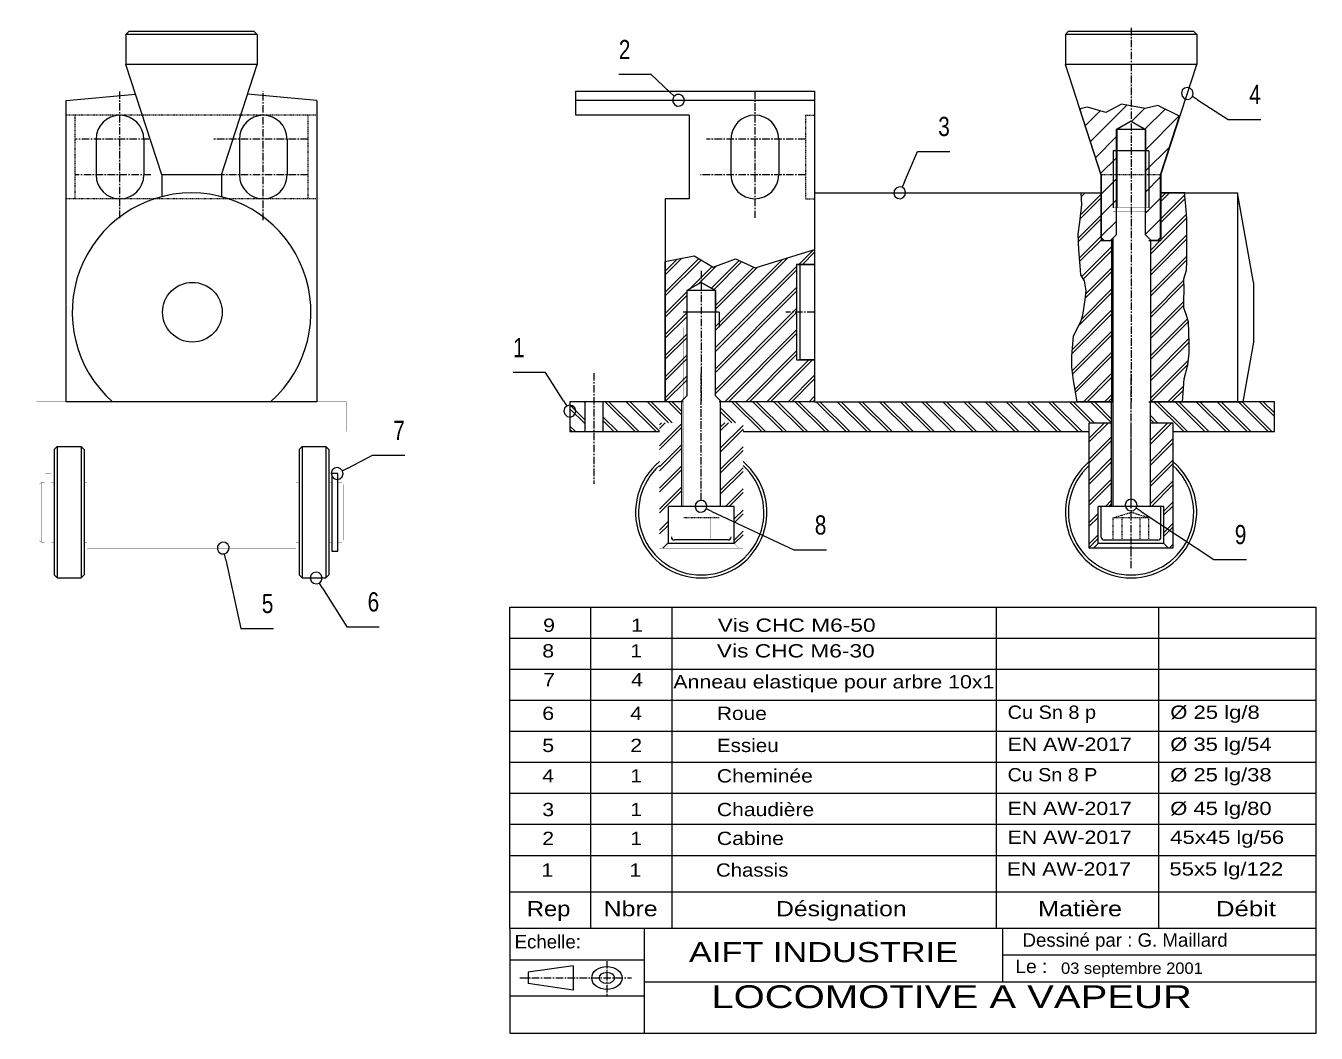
# Model space of a CAD drawing. Extents: x 93 to 309, y 153 to 322.
import ezdxf
from ezdxf.enums import TextEntityAlignment as Align

# ---------------------------------------------------------------- set-up
doc = ezdxf.new("R2010")
doc.units = 0
doc.linetypes.add('$AUXILIARY', pattern=[0.1, 0.05, -0.05])
doc.linetypes.add('CENTER', pattern=[2, 1.25, -0.25, 0.25, -0.25])
doc.layers.get('0').update_dxf_attribs({"linetype": 'CONTINUOUS'})

# ---------------------------------------------------------------- blocks, each defined once
blk = doc.blocks.new('*G4')
at = {"color": 7, "linetype": 'CONTINUOUS'}
for points in [[(138.984818, 251.743057, 0.107842), (138.484818, 251.243057, 0.107842)], [(138.484818, 251.243057, 0.107842), (138.484818, 230.243057, 0.107842)], [(138.984818, 251.743057, 0.107842), (142.984818, 251.743057, 0.107842)], [(138.984818, 251.743057, 0.107842), (138.984818, 229.743057, 0.107842)], [(143.484818, 251.243057, 0.107842), (142.984818, 251.743057, 0.107842)], [(142.984818, 251.743057, 0.107842), (142.984818, 229.743057, 0.107842)], [(143.484818, 251.243057, 0.107842), (143.484818, 230.243057, 0.107842)], [(138.484818, 230.243057, 0.107842), (138.984818, 229.743057, 0.107842)], [(138.984818, 229.743057, 0.107842), (142.984818, 229.743057, 0.107842)], [(143.484818, 230.243057, 0.107842), (142.984818, 229.743057, 0.107842)]]:
    blk.add_polyline3d(points, dxfattribs=at)
blk = doc.blocks.new('*G5')
at = {"color": 7, "linetype": 'CONTINUOUS'}
for points in [[(97.965126, 251.743073, 0.361937), (97.465126, 251.243073, 0.361937)], [(97.465126, 251.243073, 0.361937), (97.465126, 230.243073, 0.361937)], [(97.965126, 251.743073, 0.361937), (101.965126, 251.743073, 0.361937)], [(97.965126, 251.743073, 0.361937), (97.965126, 229.743073, 0.361937)], [(102.465126, 251.243073, 0.361937), (101.965126, 251.743073, 0.361937)], [(101.965126, 251.743073, 0.361937), (101.965126, 229.743073, 0.361937)], [(102.465126, 251.243073, 0.361937), (102.465126, 230.243073, 0.361937)], [(97.465126, 230.243073, 0.361937), (97.965126, 229.743073, 0.361937)], [(97.965126, 229.743073, 0.361937), (101.965126, 229.743073, 0.361937)], [(102.465126, 230.243073, 0.361937), (101.965126, 229.743073, 0.361937)]]:
    blk.add_polyline3d(points, dxfattribs=at)
blk = doc.blocks.new('*H6')
at = {"color": 7, "linetype": 'CONTINUOUS'}
for p, q in [((282.834167, 292.815782, 0.308775), (284.281142, 294.262756, 0.308775)), ((282.834167, 293.440782, 0.308775), (283.656142, 294.262756, 0.308775)), ((282.834167, 289.905248, 0.308775), (286.851003, 293.922084, 0.308775)), ((282.834167, 289.280248, 0.308775), (286.886815, 293.332896, 0.308775)), ((281.084167, 283.994714, 0.308775), (287.18498, 290.095527, 0.308775)), ((282.834167, 286.369714, 0.308775), (287.136906, 290.672452, 0.308775)), ((281.084167, 281.08418, 0.308775), (287.200806, 287.200818, 0.308775)), ((281.084167, 280.45918, 0.308775), (287.200806, 286.575818, 0.308775)), ((281.084167, 284.619714, 0.308775), (282.72721, 286.262756, 0.308775)), ((281.084167, 277.548646, 0.308775), (287.200806, 283.665284, 0.308775)), ((281.084167, 276.923646, 0.308775), (287.200806, 283.040284, 0.308775)), ((281.084167, 274.013112, 0.308775), (286.680606, 279.60955, 0.308775)), ((281.084167, 273.388112, 0.308775), (286.710376, 279.01432, 0.308775)), ((281.084167, 270.477578, 0.308775), (286.667755, 276.061166, 0.308775)), ((281.084167, 269.852578, 0.308775), (286.667755, 275.436166, 0.308775)), ((281.084167, 266.942044, 0.308775), (287.303609, 273.161486, 0.308775)), ((281.084167, 266.317044, 0.308775), (287.459862, 272.692739, 0.308775)), ((281.084167, 263.40651, 0.308775), (287.537601, 269.859944, 0.308775)), ((281.084167, 262.78151, 0.308775), (287.552844, 269.250187, 0.308775)), ((281.084167, 259.870976, 0.308775), (287.447624, 266.234433, 0.308775)), ((281.100948, 259.262756, 0.308775), (287.385129, 265.546937, 0.308775)), ((284.011482, 259.262756, 0.308775), (286.657143, 261.908418, 0.308775)), ((284.636482, 259.262756, 0.308775), (286.598899, 261.225174, 0.308775))]:
    blk.add_line(p, q, dxfattribs=at)
blk = doc.blocks.new('*H7')
at = {"color": 7, "linetype": 'CONTINUOUS'}
for p, q in [((269.405879, 290.619094, 0.308775), (272.834167, 294.047383, 0.308775)), ((269.486587, 294.235337, 0.308775), (269.514007, 294.262756, 0.308775)), ((269.524171, 293.647921, 0.308775), (270.139007, 294.262756, 0.308775)), ((269.319677, 289.907892, 0.308775), (272.834167, 293.422383, 0.308775)), ((269.009819, 286.687501, 0.308775), (272.834167, 290.511849, 0.308775)), ((269.030143, 286.082825, 0.308775), (272.834167, 289.886849, 0.308775)), ((269.214618, 283.356766, 0.308775), (272.834167, 286.976315, 0.308775)), ((269.273215, 282.790363, 0.308775), (272.834167, 286.351315, 0.308775)), ((269.615829, 280.222442, 0.308775), (274.584167, 285.190781, 0.308775)), ((269.858882, 279.840496, 0.308775), (274.584167, 284.565781, 0.308775)), ((270.177092, 276.623172, 0.308775), (274.584167, 281.030247, 0.308775)), ((270.260436, 277.331516, 0.308775), (274.584167, 281.655247, 0.308775)), ((269.056087, 271.966633, 0.308775), (274.584167, 277.494713, 0.308775)), ((269.570223, 273.105769, 0.308775), (274.584167, 278.119713, 0.308775)), ((268.008244, 268.008256, 0.308775), (274.584167, 274.584179, 0.308775)), ((267.954669, 267.329681, 0.308775), (274.584167, 273.959179, 0.308775)), ((267.993457, 264.457934, 0.308775), (274.584167, 271.048645, 0.308775)), ((268.060425, 263.899902, 0.308775), (274.584167, 270.423645, 0.308775)), ((268.453604, 261.382547, 0.308775), (274.584167, 267.513112, 0.308775)), ((268.550234, 260.854177, 0.308775), (274.584167, 266.888111, 0.308775)), ((269.869347, 259.262756, 0.308775), (274.584167, 263.977578, 0.308775)), ((270.494347, 259.262756, 0.308775), (274.584167, 263.352578, 0.308775)), ((273.40488, 259.262756, 0.308775), (274.584167, 260.442044, 0.308775)), ((274.02988, 259.262756, 0.308775), (274.584167, 259.817044, 0.308775))]:
    blk.add_line(p, q, dxfattribs=at)
blk = doc.blocks.new('*H8')
at = {"color": 7, "linetype": 'CONTINUOUS'}
for p, q in [((199.82431, 280.516601, 0.319856), (202.605071, 283.297362, 0.319856)), ((199.82431, 277.606067, 0.319856), (205.457302, 283.239058, 0.319856)), ((208.224304, 271.238925, 0.319856), (220.375526, 283.390147, 0.319856)), ((222.168496, 282.272583, 0.319856), (224.571397, 284.675484, 0.319856)), ((222.793496, 282.272583, 0.319856), (224.82431, 284.303398, 0.319856)), ((199.82431, 281.141601, 0.319856), (201.830621, 283.147911, 0.319856)), ((199.82431, 276.981067, 0.319856), (205.849743, 283.006499, 0.319856)), ((203.913065, 278.159288, 0.319856), (207.677283, 281.923505, 0.319856)), ((205.391851, 279.013073, 0.319856), (208.415269, 282.036492, 0.319856)), ((207.553633, 278.264322, 0.319856), (212.226387, 282.937076, 0.319856)), ((207.949866, 278.035554, 0.319856), (212.653214, 282.738903, 0.319856)), ((208.224304, 271.863925, 0.319856), (219.474516, 283.114137, 0.319856)), ((208.224304, 268.328391, 0.319856), (221.82431, 281.928398, 0.319856)), ((208.224304, 274.774459, 0.319856), (215.278645, 281.8288, 0.319856)), ((208.224304, 275.399459, 0.319856), (214.640889, 281.816044, 0.319856)), ((208.224304, 267.703391, 0.319856), (221.82431, 281.303398, 0.319856)), ((199.82431, 274.070533, 0.319856), (203.424316, 277.670539, 0.319856)), ((199.82431, 273.445533, 0.319856), (203.424316, 277.045539, 0.319856)), ((208.224304, 264.792857, 0.319856), (221.82431, 278.392864, 0.319856)), ((208.224304, 264.167857, 0.319856), (221.82431, 277.767864, 0.319856)), ((208.224304, 261.257323, 0.319856), (221.82431, 274.85733, 0.319856)), ((199.82431, 270.534999, 0.319856), (203.424316, 274.135005, 0.319856)), ((199.82431, 269.909999, 0.319856), (203.424316, 273.510005, 0.319856)), ((208.224304, 260.632323, 0.319856), (221.82431, 274.23233, 0.319856)), ((199.82431, 266.999465, 0.319856), (203.424316, 270.599471, 0.319856)), ((209.775098, 259.272583, 0.319856), (221.82431, 271.321796, 0.319856)), ((210.400098, 259.272583, 0.319856), (221.82431, 270.696796, 0.319856)), ((199.82431, 266.374465, 0.319856), (203.424316, 269.974471, 0.319856)), ((199.82431, 263.463931, 0.319856), (203.424316, 267.063937, 0.319856)), ((199.82431, 262.838931, 0.319856), (203.424316, 266.438937, 0.319856)), ((213.310632, 259.272583, 0.319856), (221.82431, 267.786262, 0.319856)), ((213.935632, 259.272583, 0.319856), (221.82431, 267.161262, 0.319856)), ((216.846166, 259.272583, 0.319856), (223.846165, 266.272583, 0.319856)), ((217.471166, 259.272583, 0.319856), (224.471165, 266.272583, 0.319856)), ((220.3817, 259.272583, 0.319856), (224.82431, 263.715194, 0.319856)), ((199.82431, 259.928397, 0.319856), (203.424316, 263.528403, 0.319856)), ((199.82431, 259.303397, 0.319856), (203.424316, 262.903403, 0.319856)), ((221.0067, 259.272583, 0.319856), (224.82431, 263.090194, 0.319856)), ((223.917233, 259.272583, 0.319856), (224.82431, 260.17966, 0.319856)), ((224.542233, 259.272583, 0.319856), (224.82431, 259.55466, 0.319856))]:
    blk.add_line(p, q, dxfattribs=at)
blk = doc.blocks.new('*G9')
at = {"color": 7, "linetype": 'CONTINUOUS'}
for points in [[(272.843994, 236.598587, 0.025368), (272.843994, 241.729279, 0.025368)], [(282.843994, 236.598587, 0.025368), (282.843994, 241.729279, 0.025368)], [(282.343994, 236.098587, 0.084081), (273.343994, 236.098587, 0.084081)]]:
    blk.add_polyline3d(points, dxfattribs=at)
at = {"color": 7, "linetype": '$AUXILIARY'}
for points in [[(274.843994, 239.810425, 0.025368), (277.843994, 240.733215, 0.025368)], [(280.843994, 239.810425, 0.025368), (277.843994, 240.733215, 0.025368)], [(280.843994, 239.810425, 0.084081), (274.843994, 239.810425, 0.084081)], [(274.843994, 236.098587, 0.025368), (274.843994, 239.810425, 0.025368)], [(276.343994, 236.098587, 0.025368), (276.343994, 239.810425, 0.025368)], [(279.343994, 236.098587, 0.025368), (279.343994, 239.810425, 0.025368)], [(280.843994, 236.098587, 0.025368), (280.843994, 239.810425, 0.025368)]]:
    blk.add_polyline3d(points, dxfattribs=at)
at = {"color": 7, "linetype": 'CONTINUOUS'}
for centre, start, end in [((273.343994, 236.598587, 0.025368), 180, 270), ((282.343994, 236.598587, 0.025368), -90, 0)]:
    blk.add_arc(centre, 0.5, start, end, dxfattribs=at)
blk = doc.blocks.new('*H10')
at = {"color": 7, "linetype": 'CONTINUOUS'}
for p, q in [((269.260762, 308.151648, 0.489206), (269.49811, 308.388996, 0.489206)), ((270.12781, 305.483162, 0.489206), (272.661204, 308.016556, 0.489206)), ((270.994857, 302.814675, 0.489206), (277.139584, 308.959402, 0.489206)), ((277.927924, 306.212208, 0.489206), (280.134396, 308.41868, 0.489206)), ((280.169355, 304.918105, 0.489206), (283.550069, 308.298819, 0.489206)), ((280.189154, 301.40237, 0.489206), (285.92467, 307.137886, 0.489206)), ((271.861905, 300.146189, 0.489206), (275.389191, 303.673475, 0.489206)), ((280.18916, 297.866842, 0.489206), (284.317107, 301.994789, 0.489206)), ((272.728953, 297.477702, 0.489206), (275.389191, 300.137941, 0.489206)), ((272.789185, 294.0024, 0.489206), (275.389191, 296.602407, 0.489206)), ((280.189166, 294.331314, 0.489206), (282.789185, 296.931333, 0.489206)), ((272.789185, 290.466866, 0.489206), (275.389191, 293.066873, 0.489206)), ((280.189172, 290.795787, 0.489206), (282.789185, 293.395799, 0.489206)), ((280.205213, 287.276293, 0.489206), (282.789185, 289.860265, 0.489206)), ((272.789185, 286.931332, 0.489206), (275.389191, 289.531339, 0.489206))]:
    blk.add_line(p, q, dxfattribs=at)
blk = doc.blocks.new('*H11')
at = {"color": 7, "linetype": 'CONTINUOUS'}
for p, q in [((198.844009, 254.787562), (199.802019, 255.745572)), ((198.844009, 255.412562), (199.175374, 255.743927)), ((198.844009, 251.877028), (202.594009, 255.627028)), ((198.844009, 251.252028), (202.594009, 255.002028)), ((198.844009, 248.341494), (202.594009, 252.091494)), ((198.844009, 247.716494), (202.594009, 251.466494)), ((198.844009, 244.80596), (202.594009, 248.55596)), ((198.844009, 244.18096), (202.594009, 247.93096)), ((198.844009, 241.270426), (202.594009, 245.020426)), ((198.844009, 240.645426), (202.594009, 244.395426)), ((198.844009, 237.734892), (200.344009, 239.234892)), ((198.844009, 237.109892), (200.344009, 238.609892)), ((199.387709, 234.743057), (200.344009, 235.699358))]:
    blk.add_line(p, q, dxfattribs=at)
blk = doc.blocks.new('*H12')
at = {"color": 7, "linetype": 'CONTINUOUS'}
for p, q in [((209.094009, 254.43096), (210.406106, 255.743057)), ((209.094009, 255.05596), (209.781106, 255.743057)), ((209.094009, 251.520426), (212.844009, 255.270427)), ((209.094009, 250.895426), (212.844009, 254.645426)), ((209.094009, 247.984892), (212.844009, 251.734893)), ((209.094009, 247.359892), (212.844009, 251.109892)), ((209.094009, 244.449358), (212.844009, 248.199359)), ((209.094009, 243.824358), (212.844009, 247.574359)), ((209.919305, 241.73912), (212.844009, 244.663825)), ((210.544305, 241.73912), (212.844009, 244.038825)), ((211.344009, 239.628291), (212.844009, 241.128291)), ((211.344009, 239.00329), (212.844009, 240.503291)), ((211.344009, 236.092757), (212.844009, 237.592757)), ((211.379693, 235.50344), (212.844009, 236.967757))]:
    blk.add_line(p, q, dxfattribs=at)
blk = doc.blocks.new('*H13')
at = {"color": 7, "linetype": 'CONTINUOUS'}
for p, q in [((270.843994, 252.541336), (274.045715, 255.743057)), ((270.843994, 253.166336), (273.420715, 255.743057)), ((270.843994, 249.630802), (274.593994, 253.380802)), ((270.843994, 249.005802), (274.593994, 252.755802)), ((270.843994, 246.095268), (274.593994, 249.845268)), ((270.843994, 245.470268), (274.593994, 249.220268)), ((270.843994, 242.559734), (274.593994, 246.309734)), ((270.843994, 241.934734), (274.593994, 245.684734)), ((273.558914, 241.73912), (274.593994, 242.7742)), ((274.183914, 241.73912), (274.593994, 242.1492)), ((270.843994, 239.0242), (272.343994, 240.5242)), ((270.843994, 238.3992), (272.343994, 239.8992)), ((270.843994, 235.488666), (272.343994, 236.988666)), ((270.843994, 234.863666), (272.343994, 236.363666))]:
    blk.add_line(p, q, dxfattribs=at)
blk = doc.blocks.new('*H14')
at = {"color": 7, "linetype": 'CONTINUOUS'}
for p, q in [((281.093994, 252.184735), (284.652317, 255.743057)), ((281.093994, 255.720269), (281.116783, 255.743057)), ((281.093994, 252.809735), (284.027317, 255.743057)), ((281.093994, 249.274201), (284.843994, 253.024201)), ((281.093994, 248.649201), (284.843994, 252.399201)), ((281.093994, 245.738667), (284.843994, 249.488667)), ((281.093994, 245.113667), (284.843994, 248.863667)), ((281.093994, 242.203133), (284.843994, 245.953133)), ((281.254982, 241.73912), (284.843994, 245.328133)), ((283.343994, 240.917599), (284.843994, 242.417599)), ((283.343994, 240.292599), (284.843994, 241.792599)), ((283.343994, 237.382065), (284.843994, 238.882065)), ((283.343994, 236.757065), (284.843994, 238.257065)), ((284.240521, 234.743057), (284.843994, 235.346531))]:
    blk.add_line(p, q, dxfattribs=at)
blk = doc.blocks.new('*H15')
at = {"color": 7, "linetype": 'CONTINUOUS'}
for p, q in [((186.344009, 256.222724), (183.844009, 258.722724)), ((186.344009, 255.597724), (183.844009, 258.097724)), ((186.344009, 259.133258), (186.224368, 259.252899)), ((184.778301, 254.252899), (183.844009, 255.18719)), ((184.153301, 254.252899), (183.844009, 254.56219))]:
    blk.add_line(p, q, dxfattribs=at)
blk = doc.blocks.new('*H16')
at = {"color": 7, "linetype": 'CONTINUOUS'}
for p, q in [((194.759903, 254.252899), (189.759278, 259.253524)), ((195.384903, 254.252899), (190.38334, 259.254462)), ((198.295437, 254.252899), (193.289504, 259.258832)), ((198.844009, 254.329327), (193.913565, 259.25977)), ((200.336895, 255.746975), (196.819729, 259.264141)), ((200.960259, 255.748611), (197.443791, 259.265079)), ((202.533468, 257.085936), (200.349955, 259.269449)), ((202.503732, 257.740672), (200.974017, 259.270387)), ((191.849369, 254.252899), (189.344009, 256.758258)), ((191.224369, 254.252899), (189.344009, 256.133258))]:
    blk.add_line(p, q, dxfattribs=at)
blk = doc.blocks.new('*H17')
at = {"color": 7, "linetype": 'CONTINUOUS'}
for p, q in [((210.947415, 255.743057), (209.155181, 257.535291)), ((211.572415, 255.743057), (209.175809, 258.139663)), ((215.973108, 254.252899), (210.953685, 259.272322)), ((216.598108, 254.252899), (211.578779, 259.272228)), ((219.508642, 254.252899), (214.48975, 259.27179)), ((220.133642, 254.252899), (215.114844, 259.271696)), ((223.044176, 254.252899), (218.025816, 259.271258)), ((223.669176, 254.252899), (218.65091, 259.271164)), ((226.57971, 254.252899), (221.561882, 259.270727)), ((227.20471, 254.252899), (222.186976, 259.270633)), ((230.115244, 254.252899), (225.097948, 259.270195)), ((230.740244, 254.252899), (225.723042, 259.270101)), ((233.650778, 254.252899), (228.634013, 259.269664)), ((234.275779, 254.252899), (229.259107, 259.26957)), ((237.186313, 254.252899), (232.170079, 259.269132)), ((237.811313, 254.252899), (232.795173, 259.269038)), ((240.721847, 254.252899), (235.706145, 259.268601)), ((241.346847, 254.252899), (236.331239, 259.268507)), ((244.257381, 254.252899), (239.24221, 259.268069)), ((244.882381, 254.252899), (239.867304, 259.267975)), ((247.792915, 254.252899), (242.778276, 259.267538)), ((248.417915, 254.252899), (243.40337, 259.267444)), ((251.328449, 254.252899), (246.314342, 259.267006)), ((251.953449, 254.252899), (246.939436, 259.266912)), ((254.863983, 254.252899), (249.850407, 259.266474)), ((255.488983, 254.252899), (250.475501, 259.26638)), ((258.399517, 254.252899), (253.386473, 259.265943)), ((259.024518, 254.252899), (254.011567, 259.265849)), ((261.935052, 254.252899), (256.922539, 259.265411)), ((262.560052, 254.252899), (257.547633, 259.265317)), ((265.470586, 254.252899), (260.458604, 259.26488)), ((266.095586, 254.252899), (261.083699, 259.264786)), ((269.00612, 254.252899), (263.99467, 259.264348)), ((269.63112, 254.252899), (264.619764, 259.264254)), ((271.051496, 255.743057), (267.530736, 259.263817)), ((271.676496, 255.743057), (268.15583, 259.263723)), ((274.58703, 255.743057), (271.066802, 259.263285)), ((274.592264, 256.362823), (271.691896, 259.263191)), ((213.062574, 254.252899), (212.844009, 254.471463))]:
    blk.add_line(p, q, dxfattribs=at)
blk = doc.blocks.new('*H18')
at = {"color": 7, "linetype": 'CONTINUOUS'}
for p, q in [((286.683791, 254.252899), (281.674213, 259.262476)), ((287.308791, 254.252899), (282.29951, 259.262179)), ((290.219325, 254.252899), (285.211427, 259.260797)), ((290.844325, 254.252899), (285.836724, 259.2605)), ((293.754859, 254.252899), (288.74864, 259.259117)), ((294.379859, 254.252899), (289.373937, 259.25882)), ((297.290393, 254.252899), (292.285854, 259.257438)), ((297.915393, 254.252899), (292.911151, 259.257141)), ((300.825927, 254.252899), (295.823068, 259.255758)), ((301.450927, 254.252899), (296.448365, 259.255461)), ((301.843994, 256.770366), (299.360281, 259.254078)), ((301.843994, 257.395366), (299.985578, 259.253782)), ((282.276359, 255.749796), (281.090683, 256.935472)), ((281.649715, 255.751441), (281.092438, 256.308717))]:
    blk.add_line(p, q, dxfattribs=at)
blk = doc.blocks.new('*A19')
at = {"color": 1, "linetype": 'CONTINUOUS'}
for points in [[(239.876343, 296.102997), (242.046555, 301.201813), (244.046555, 301.201813), (247.482468, 301.201813)], [(239.876343, 296.102997), (239.484711, 295.182892), (238.972183, 295.255432), (238.49205, 295.061981), (238.172958, 294.654388), (238.100418, 294.141876), (238.293854, 293.661713), (238.701447, 293.342651), (239.213974, 293.270081), (239.694107, 293.463531), (240.013199, 293.871124), (240.085739, 294.383667), (239.892303, 294.8638), (239.484711, 295.182892), (239.484711, 295.182892)]]:
    blk.add_lwpolyline(points, dxfattribs=at)
at = {"color": 7}
blk.add_text('3', height=3.212265, dxfattribs=at).set_placement((245.546555, 303.772568), (247.482468, 303.772568), align=Align.FIT)
blk = doc.blocks.new('*A20')
at = {"color": 1, "linetype": 'CONTINUOUS'}
for points in [[(288.957794, 309.84845), (288.112793, 310.38324), (288.266998, 310.87738), (288.153442, 311.382416), (287.802612, 311.763), (287.308472, 311.917206), (286.803436, 311.80365), (286.422852, 311.45282), (286.268646, 310.958679), (286.382202, 310.453644), (286.733032, 310.073029), (287.227173, 309.918854), (287.732208, 310.032379), (288.112793, 310.38324), (288.112793, 310.38324)], [(288.957794, 309.84845), (294.13504, 306.571777), (296.13504, 306.571777), (299.570953, 306.571777)]]:
    blk.add_lwpolyline(points, dxfattribs=at)
at = {"color": 7}
blk.add_text('4', height=3.212242, dxfattribs=at).set_placement((297.63504, 309.142525), (299.570953, 309.142525), align=Align.FIT)
blk = doc.blocks.new('*A21')
at = {"color": 1, "linetype": 'CONTINUOUS'}
for points in [[(200.587418, 311.146881), (197.475998, 314.089691), (195.475998, 314.089691), (192.04007, 314.089691)], [(200.587418, 311.146881), (201.313934, 310.459747), (201.067688, 310.004425), (201.082108, 309.486969), (201.353302, 309.046082), (201.808624, 308.799835), (202.32605, 308.81424), (202.766968, 309.085449), (203.013199, 309.540771), (202.998795, 310.058197), (202.7276, 310.499115), (202.272278, 310.745361), (201.754837, 310.730927), (201.313934, 310.459747), (201.313934, 310.459747)]]:
    blk.add_lwpolyline(points, dxfattribs=at)
at = {"color": 7}
blk.add_text('2', height=3.212242, dxfattribs=at).set_placement((192.04007, 316.660439), (193.975998, 316.660439), align=Align.FIT)
blk = doc.blocks.new('*A22')
at = {"color": 1, "linetype": 'CONTINUOUS'}
for points in [[(182.772476, 259.393982), (179.755173, 264.1492), (177.755173, 264.1492), (174.319244, 264.1492)], [(182.772476, 259.393982), (183.308243, 258.549622), (182.95784, 258.16861), (182.844879, 257.663452), (182.999649, 257.169495), (183.380661, 256.819092), (183.885818, 256.706116), (184.379776, 256.860901), (184.730179, 257.241913), (184.84314, 257.74707), (184.68837, 258.241028), (184.307373, 258.591431), (183.8022, 258.704376), (183.308243, 258.549622), (183.308243, 258.549622)]]:
    blk.add_lwpolyline(points, dxfattribs=at)
at = {"color": 7}
blk.add_text('1', height=3.212242, dxfattribs=at).set_placement((174.319244, 266.719948), (176.255173, 266.719948), align=Align.FIT)
blk = doc.blocks.new('*A23')
at = {"color": 1, "linetype": 'CONTINUOUS'}
for points in [[(126.216087, 232.789581), (126.001656, 233.766327), (126.461296, 234.004395), (126.740311, 234.440399), (126.763954, 234.957504), (126.525879, 235.41713), (126.089874, 235.696152), (125.572777, 235.719803), (125.113136, 235.48172), (124.834114, 235.045715), (124.810478, 234.528625), (125.048553, 234.068985), (125.484558, 233.789963), (126.001656, 233.766327), (126.001656, 233.766327)], [(126.216087, 232.789581), (128.740692, 221.290298), (130.740692, 221.290298), (134.176605, 221.290298)]]:
    blk.add_lwpolyline(points, dxfattribs=at)
at = {"color": 7}
blk.add_text('5', height=3.212254, dxfattribs=at).set_placement((132.240692, 223.86105), (134.176605, 223.86105), align=Align.FIT)
blk = doc.blocks.new('*A24')
at = {"color": 1, "linetype": 'CONTINUOUS'}
for points in [[(142.418015, 228.045792), (141.889038, 228.894424), (142.242493, 229.272614), (142.359497, 229.776855), (142.208694, 230.272034), (141.830521, 230.625488), (141.326279, 230.742493), (140.831085, 230.59169), (140.477631, 230.213516), (140.360626, 229.709274), (140.511429, 229.214081), (140.889603, 228.860641), (141.393845, 228.743637), (141.889038, 228.894424), (141.889038, 228.894424)], [(142.418015, 228.045792), (146.461517, 221.558807), (148.461517, 221.558807), (151.89743, 221.558807)]]:
    blk.add_lwpolyline(points, dxfattribs=at)
at = {"color": 7}
blk.add_text('6', height=3.212242, dxfattribs=at).set_placement((149.961517, 224.129555), (151.89743, 224.129555), align=Align.FIT)
blk = doc.blocks.new('*A25')
at = {"color": 1, "linetype": 'CONTINUOUS'}
for points in [[(146.628235, 248.159439), (150.757462, 250.28801), (152.757462, 250.28801), (156.19339, 250.28801)], [(146.628235, 248.159439), (145.73938, 247.701248), (145.391205, 248.08429), (144.898148, 248.241928), (144.392334, 248.131912), (144.009293, 247.783737), (143.851654, 247.29068), (143.96167, 246.784866), (144.30986, 246.401825), (144.802902, 246.244202), (145.308716, 246.354202), (145.691757, 246.702393), (145.849396, 247.195435), (145.73938, 247.701248), (145.73938, 247.701248)]]:
    blk.add_lwpolyline(points, dxfattribs=at)
at = {"color": 7}
blk.add_text('7', height=3.212254, dxfattribs=at).set_placement((154.257462, 252.858761), (156.19339, 252.858761), align=Align.FIT)
blk = doc.blocks.new('*A26')
at = {"color": 1, "linetype": 'CONTINUOUS'}
for points in [[(207.610672, 240.890945), (206.705048, 241.315033), (206.795761, 241.824661), (206.619507, 242.311371), (206.223511, 242.644745), (205.713882, 242.735458), (205.227173, 242.559189), (204.893799, 242.163208), (204.803085, 241.65358), (204.97934, 241.16687), (205.375336, 240.833496), (205.884964, 240.742783), (206.371674, 240.919037), (206.705048, 241.315033), (206.705048, 241.315033)], [(207.610672, 240.890945), (221.372269, 234.446671), (223.372269, 234.446671), (226.808182, 234.446671)]]:
    blk.add_lwpolyline(points, dxfattribs=at)
at = {"color": 7}
blk.add_text('8', height=3.212254, dxfattribs=at).set_placement((224.872269, 237.017422), (226.808182, 237.017422), align=Align.FIT)
blk = doc.blocks.new('*A27')
at = {"color": 1, "linetype": 'CONTINUOUS'}
for points in [[(279.514801, 240.865295), (278.679382, 241.414948), (278.842316, 241.906281), (278.737701, 242.413239), (278.393646, 242.799988), (277.902313, 242.962891), (277.395355, 242.858307), (277.008606, 242.514252), (276.845703, 242.022919), (276.950287, 241.515961), (277.294342, 241.129211), (277.785675, 240.966293), (278.292664, 241.070892), (278.679382, 241.414948), (278.679382, 241.414948)], [(279.514801, 240.865295), (291.718597, 232.835693), (293.718597, 232.835693), (297.15451, 232.835693)]]:
    blk.add_lwpolyline(points, dxfattribs=at)
at = {"color": 7}
blk.add_text('9', height=3.212242, dxfattribs=at).set_placement((295.218597, 235.406441), (297.15451, 235.406441), align=Align.FIT)

msp = doc.modelspace()

# ---------------------------------------------------------------- linework, layer by layer
at = {"color": 7, "linetype": 'CENTER', "const_width": 0.007874}
for points in [[(120.474976, 231.652618), (120.474976, 322.237885)], [(95.808151, 274.262756), (144.120331, 274.262756)], [(216.310944, 274.262756), (300.903534, 274.262756)], [(205.844009, 231.363129), (205.844009, 255.743057)], [(147.874069, 240.743057), (92.711182, 240.743057)], [(212.844009, 240.743057), (198.844009, 240.743057)], [(284.843994, 240.743057), (270.843994, 240.743057)]]:
    msp.add_lwpolyline(points, dxfattribs=at)
at = {"color": 7, "linetype": 'CONTINUOUS'}
for points, const_width in [([(224.834167, 294.262756), (224.834167, 294.262756)], 0.007874), ([(274.834167, 291.739136), (274.834167, 287.272614)], 0.019685), ([(280.834167, 291.739136), (274.834167, 291.739136)], 0.019685), ([(280.834167, 291.188934), (274.834167, 291.188934)], 0.019685), ([(275.434174, 291.739136), (275.434174, 276.739136)], 0.007874), ([(280.234161, 291.739136), (280.234161, 276.739136)], 0.007874), ([(280.834167, 291.739136), (280.834167, 241.73912)], 0.019685), ([(277.727753, 286.262756), (277.834167, 286.262756)], 0.019685), ([(280.834167, 276.739136), (274.834167, 276.739136)], 0.019685), ([(202.82431, 274.262756), (202.82431, 271.739105)], 0.007874), ([(208.224304, 274.262756), (208.224304, 271.739105)], 0.019685), ([(202.82431, 271.739105), (202.82431, 241.73912)], 0.019685), ([(208.82431, 271.739105), (202.82431, 271.739105)], 0.019685), ([(208.82431, 271.322998), (202.82431, 271.322998)], 0.019685), ([(203.424316, 271.739105), (203.424316, 251.73912)], 0.007874), ([(208.224304, 271.739105), (208.224304, 251.73912)], 0.007874), ([(208.82431, 271.739105), (208.82431, 241.73912)], 0.019685), ([(94.474976, 259.243073), (146.474976, 259.243073)], 0.019685), ([(94.474976, 254.243057), (94.474976, 259.243073)], 0.019685), ([(146.474976, 254.243057), (146.474976, 259.243073)], 0.019685), ([(274.593994, 259.252899), (209.094009, 259.252899)], 0.019685), ([(198.844009, 234.743057), (198.844009, 255.743057)], 0.019685), ([(198.844009, 255.743057), (202.594009, 255.743057)], 0.019685), ([(209.094009, 255.743057), (212.844009, 255.743057)], 0.019685), ([(212.844009, 255.743057), (212.844009, 234.743057)], 0.019685), ([(94.474976, 254.243057), (146.474976, 254.243057)], 0.019685), ([(102.974976, 234.743057), (102.974976, 254.243057)], 0.019685), ([(137.974976, 254.243057), (137.974976, 234.743057)], 0.019685), ([(208.82431, 251.73912), (202.82431, 251.73912)], 0.019685), ([(94.974976, 245.443054), (95.274979, 245.743057)], 0.019685), ([(94.974976, 236.04306), (94.974976, 245.443054)], 0.019685), ([(95.874969, 245.743057), (95.274979, 245.743057)], 0.019685), ([(95.274979, 235.743057), (95.274979, 245.743057)], 0.019685), ([(95.874969, 235.743057), (95.874969, 245.743057)], 0.019685), ([(96.974976, 245.04306), (95.874969, 245.04306)], 0.019685), ([(97.465126, 245.743057), (96.974976, 245.743057)], 0.019685), ([(96.974976, 235.743057), (96.974976, 245.743057)], 0.019685), ([(102.974976, 245.743057), (102.465126, 245.743057)], 0.019685), ([(138.381027, 245.743057), (137.974976, 245.743057)], 0.019685), ([(143.974976, 245.743057), (143.484818, 245.743057)], 0.019685), ([(143.974976, 245.743057), (143.974976, 235.743057)], 0.019685), ([(145.074982, 245.04306), (143.974976, 245.04306)], 0.019685), ([(145.674973, 245.743057), (145.074982, 245.743057)], 0.019685), ([(145.074982, 245.743057), (145.074982, 235.743057)], 0.019685), ([(145.974976, 245.443054), (145.674973, 245.743057)], 0.019685), ([(145.674973, 235.743057), (145.674973, 245.743057)], 0.019685), ([(145.974976, 245.443054), (145.974976, 236.04306)], 0.019685), ([(200.844009, 236.608429), (200.844009, 241.73912)], 0.019685), ([(210.844009, 236.608429), (210.844009, 241.73912)], 0.019685), ([(94.974976, 236.04306), (95.274979, 235.743057)], 0.019685), ([(95.874969, 235.743057), (95.274979, 235.743057)], 0.019685), ([(96.974976, 236.443054), (95.874969, 236.443054)], 0.019685), ([(97.465126, 235.743057), (96.974976, 235.743057)], 0.019685), ([(102.974976, 235.743057), (102.465126, 235.743057)], 0.019685), ([(138.484818, 235.743057), (137.974976, 235.743057)], 0.019685), ([(143.974976, 235.743057), (143.484818, 235.743057)], 0.019685), ([(145.074982, 236.443054), (143.974976, 236.443054)], 0.019685), ([(145.674973, 235.743057), (145.074982, 235.743057)], 0.019685), ([(145.974976, 236.04306), (145.674973, 235.743057)], 0.019685), ([(137.974976, 234.743057), (102.974976, 234.743057)], 0.019685), ([(212.844009, 234.743057), (198.844009, 234.743057)], 0.019685), ([(200.344009, 235.539124), (199.547943, 234.743057)], 0.019685), ([(211.344009, 235.539124), (212.140076, 234.743057)], 0.019685)]:
    msp.add_lwpolyline(points, dxfattribs=dict(at, const_width=const_width))
for points, const_width in [([(186.344009, 259.252899), (183.844009, 259.252899), (183.844009, 254.252899), (186.344009, 254.252899)], 0.003937), ([(189.344009, 254.252899), (189.344009, 259.252899), (202.434158, 259.272583), (202.594009, 255.752899), (198.844009, 255.743057), (198.844009, 254.252899)], 0.003937), ([(274.584167, 259.262756), (209.214478, 259.272583), (209.094009, 255.743057), (212.844009, 255.743057), (212.844009, 254.252899), (270.843994, 254.252899), (270.843994, 255.743057), (274.593994, 255.743057)], 0.003937), ([(301.843994, 259.252899), (281.084167, 259.262756), (281.093994, 255.752899), (284.843994, 255.743057), (284.844025, 254.252899), (301.843994, 254.252899)], 0.003937), ([(200.344009, 235.539124), (200.344009, 235.539124), (199.547943, 234.743057), (198.844009, 234.743057), (198.844009, 255.743057), (202.594009, 255.752899), (202.594009, 241.73912), (200.344009, 241.73912)], 0.003937), ([(212.844009, 234.743057), (212.844009, 255.743057), (209.094009, 255.743057), (209.094009, 241.73912), (211.344009, 241.73912), (211.344009, 235.539124), (212.140076, 234.743057)], 0.003937), ([(274.593994, 241.73912), (274.593994, 255.743057), (270.843994, 255.743057), (270.843994, 234.743057), (271.547943, 234.743057), (272.343994, 235.539124), (272.343994, 241.73912)], 0.003937), ([(281.093994, 241.73912), (281.093994, 255.743057), (284.843994, 255.743057), (284.843994, 234.743057), (284.140076, 234.743057), (283.343994, 235.539124), (283.343994, 241.73912)], 0.003937), ([(95.971039, 234.243057), (96.971039, 234.243057), (96.971039, 247.243057), (95.971039, 247.243057)], 0.007874)]:
    msp.add_lwpolyline(points, close=True, dxfattribs=dict(at, const_width=const_width))
at = {"color": 7, "linetype": '$AUXILIARY', "const_width": 0.007874}
for points in [[(202.844009, 239.820267), (205.844009, 240.743057)], [(208.844009, 239.820267), (205.844009, 240.743057)], [(202.844009, 236.108429), (202.844009, 239.820267)], [(204.344009, 236.108429), (204.344009, 239.820267)], [(207.344009, 236.108429), (207.344009, 239.820267)], [(208.844009, 236.108429), (208.844009, 239.820267)]]:
    msp.add_lwpolyline(points, dxfattribs=at)
at = {"color": 7, "linetype": 'CONTINUOUS'}
for points in [[(109.474976, 320.772614, 0.361937), (109.974976, 321.272614, 0.361937)], [(131.474976, 320.772614, 0.361937), (109.474976, 320.772614, 0.361937)], [(109.474976, 320.772614, 0.361937), (109.474976, 315.738708, 0.361937)], [(130.974976, 321.272614, 0.361937), (109.974976, 321.272614, 0.361937)], [(131.474976, 320.772614, 0.361937), (130.974976, 321.272614, 0.361937)], [(131.474976, 320.772614, 0.361937), (131.474976, 315.738708, 0.361937)], [(266.834167, 320.772614, 0.489206), (267.334167, 321.272614, 0.489206)], [(288.834167, 320.772614, 0.489206), (266.834167, 320.772614, 0.489206)], [(266.834167, 320.772614, 0.489206), (266.834167, 315.738708, 0.489206)], [(288.334167, 321.272614, 0.489206), (267.334167, 321.272614, 0.489206)], [(288.834167, 320.772614, 0.489206), (288.334167, 321.272614, 0.489206)], [(288.834167, 320.772614, 0.489206), (288.834167, 315.738708, 0.489206)], [(115.474976, 297.272614, 0.361937), (109.474976, 315.738708, 0.361937)], [(131.474976, 315.738708, 0.361937), (109.474976, 315.738708, 0.361937)], [(125.474976, 297.272614, 0.361937), (131.474976, 315.738708, 0.361937)], [(272.834167, 297.272614, 0.489206), (266.834167, 315.738708, 0.489206)], [(288.834167, 315.738708, 0.489206), (266.834167, 315.738708, 0.489206)], [(282.834167, 297.272614, 0.489206), (288.834167, 315.738708, 0.489206)], [(184.82431, 311.272583, 0.319856), (224.82431, 311.272583, 0.319856)], [(184.82431, 307.272583, 0.319856), (184.82431, 311.272583, 0.319856)], [(224.82431, 311.272583, 0.319856), (224.82431, 259.272583, 0.319856)], [(99.474976, 309.752899, 0.319856), (111.089714, 310.769073, 0)], [(99.474976, 259.252899, 0.319856), (99.474976, 309.752899, 0.319856)], [(141.474976, 309.752899, 0.319856), (129.860229, 310.769073, 0)], [(141.474976, 309.752899, 0.319856), (141.474976, 259.252899, 0.319856)], [(184.82431, 309.772583, 0.319856), (224.82431, 309.772583, 0.319856)], [(203.82431, 307.272583, 0.319856), (184.82431, 307.272583, 0.319856)], [(203.82431, 307.272583, 0.319856), (203.82431, 293.272583, 0.319856)], [(277.834137, 306.272614, 0.489206), (275.434174, 304.886963, 0.489206)], [(275.434174, 304.886963, 0.489206), (275.434174, 291.739136, 0)], [(280.234131, 304.886963, 0.489206), (275.434174, 304.886963, 0.489206)], [(277.834167, 306.272614, 0.489206), (280.234161, 304.886963, 0.489206)], [(280.234161, 304.886963, 0.489206), (280.234161, 291.739136, 0)], [(104.474976, 303.252899, 0.319856), (104.474976, 297.252899, 0.319856)], [(112.474976, 303.252899, 0.319856), (112.474976, 297.252899, 0.319856)], [(128.474976, 303.252899, 0.319856), (128.474976, 297.252899, 0.319856)], [(136.474976, 303.252899, 0.319856), (136.474976, 297.252899, 0.319856)], [(210.82431, 303.272583, 0.319856), (210.82431, 297.272583, 0.319856)], [(218.82431, 303.272583, 0.319856), (218.82431, 297.272583, 0.319856)], [(274.834167, 301.272614, 0.489206), (274.834167, 291.739136, 0)], [(280.834167, 301.272614, 0.489206), (274.834167, 301.272614, 0.489206)], [(280.834167, 301.272614, 0.489206), (280.834167, 291.739136, 0)], [(125.474976, 297.272614, 0.361937), (115.474976, 297.272614, 0.361937)], [(115.474976, 297.272614, 0.361937), (115.474976, 293.617859, 0)], [(125.474976, 297.272614, 0.361937), (125.474976, 293.617859, 0)], [(272.834167, 297.272614, 0.489206), (272.834167, 291.188934, 0)], [(282.834167, 297.272614, 0.489206), (282.834167, 286.772614, 0.489206)], [(224.834167, 294.262756, 0.308775), (272.834167, 294.262756, 0.308775)], [(224.834167, 294.262756, 0.308775), (224.834167, 259.262756, 0.308775)], [(272.834167, 294.262756, 0.308775), (272.834167, 286.262756, 0.308775)], [(282.834167, 294.262756, 0.308775), (295.68927, 294.262756, 0.308775)], [(282.834167, 294.262756, 0.308775), (282.834167, 286.262756, 0.308775)], [(298.334167, 279.262756, 0.308775), (295.68927, 294.262756, 0.308775)], [(295.68927, 294.262756, 0.308775), (295.68927, 259.262756, 0.308775)], [(199.82431, 293.272583, 0.319856), (199.82431, 259.272583, 0.319856)], [(203.82431, 293.272583, 0.319856), (199.82431, 293.272583, 0.319856)], [(273.334167, 286.272614, 0.489206), (272.834167, 286.772614, 0.489206)], [(272.834167, 286.262756, 0.308775), (274.834167, 286.262756, 0)], [(274.584167, 286.262756, 0.308775), (274.584167, 259.262756, 0.308775)], [(274.834167, 241.73912, 0), (274.834167, 286.672607, 0.489206)], [(280.834167, 286.262756, 0), (282.834167, 286.262756, 0.308775)], [(281.084167, 286.262756, 0.308775), (281.084167, 259.262756, 0.308775)], [(282.334167, 286.272614, 0.489206), (282.834167, 286.772614, 0.489206)], [(221.82431, 282.272583, 0.319856), (221.82431, 266.272583, 0.319856)], [(221.82431, 282.272583, 0.319856), (224.82431, 282.272583, 0.319856)], [(222.334167, 282.262756, 0.308775), (222.334167, 266.262756, 0.308775)], [(224.834167, 282.262756, 0.308775), (222.334167, 282.262756, 0.308775)], [(205.824295, 279.262756, 0.449927), (203.424316, 277.877106, 0.449927)], [(205.82431, 279.262756, 0.449927), (208.224304, 277.877106, 0.449927)], [(298.334167, 279.262756, 0.308775), (298.334167, 269.262756, 0.308775)], [(203.424316, 277.877106, 0.449927), (203.424316, 271.739105, 0)], [(208.224289, 277.877106, 0.449927), (203.424316, 277.877106, 0.449927)], [(208.224304, 277.877106, 0.449927), (208.224304, 274.262756, 0)], [(202.82431, 274.262756, 0.449927), (202.82431, 274.262756, 0)], [(208.82431, 274.262756, 0.449927), (202.82431, 274.262756, 0.449927)], [(208.82431, 274.262756, 0.449927), (208.82431, 271.739105, 0)], [(298.334167, 269.262756, 0.308775), (296.570892, 259.262756, 0.308775)], [(221.82431, 266.272583, 0.319856), (224.82431, 266.272583, 0.319856)], [(224.834167, 266.262756, 0.308775), (222.334167, 266.262756, 0.308775)], [(141.474976, 259.252899, 0.319856), (99.474976, 259.252899, 0.319856)], [(202.594009, 259.252899, 0), (183.844009, 259.252899, 0.404851), (183.844009, 254.252899, 0.404851), (198.844009, 254.252899, 0.404851)], [(186.344009, 259.252899, 0.404851), (186.344009, 254.252899, 0.404851)], [(189.344009, 259.252899, 0.404851), (189.344009, 254.252899, 0.404851)], [(202.82431, 259.272583, 0), (199.82431, 259.272583, 0.319856)], [(202.594009, 255.752899, 0.404851), (202.594009, 259.252899, 0.404851)], [(224.82431, 259.272583, 0.319856), (208.82431, 259.272583, 0)], [(209.094009, 255.752899, 0.404851), (209.094009, 259.252899, 0.404851)], [(224.834167, 259.262756, 0.308775), (274.834167, 259.262756, 0)], [(274.593994, 255.752899, 0.404851), (274.593994, 259.252899, 0.404851)], [(280.834167, 259.262756, 0), (296.570892, 259.262756, 0.308775)], [(284.844025, 254.252899, 0.404851), (301.843994, 254.252899, 0.404851), (301.843994, 259.252899, 0.404851), (281.093994, 259.252899, 0)], [(281.093994, 255.752899, 0.404851), (281.093994, 259.252899, 0.404851)], [(202.594009, 241.73912, 0.058713), (202.594009, 255.743057, 0.058713)], [(209.094009, 241.73912, 0.058713), (209.094009, 255.743057, 0.058713)], [(270.843994, 234.743057, 0.170182), (270.843994, 255.743057, 0.170182)], [(270.843994, 255.743057, 0.170182), (274.593994, 255.743057, 0)], [(274.593994, 241.73912, 0.228895), (274.593994, 255.743057, 0.228895)], [(281.093994, 255.743057, 0), (284.843994, 255.743057, 0.170182)], [(281.093994, 241.73912, 0.228895), (281.093994, 255.743057, 0.228895)], [(284.843994, 255.743057, 0.170182), (284.843994, 234.743057, 0.170182)], [(212.844009, 254.252899, 0.404851), (270.843994, 254.252899, 0.404851)], [(200.344009, 235.539124, 0.058713), (200.344009, 241.73912, 0.058713)], [(211.344009, 241.73912, 0.058713), (200.344009, 241.73912, 0.058713)], [(211.344009, 235.539124, 0.058713), (211.344009, 241.73912, 0.058713)], [(272.343994, 235.539124, 0.228895), (272.343994, 241.73912, 0.228895)], [(283.343994, 241.73912, 0.228895), (272.343994, 241.73912, 0.228895)], [(283.343994, 235.539124, 0.228895), (283.343994, 241.73912, 0.228895)], [(210.344009, 236.108429, 0.058713), (201.344009, 236.108429, 0.058713)], [(211.344009, 235.539124, 0.058713), (200.344009, 235.539124, 0.058713)], [(284.843994, 234.743057, 0.170182), (270.843994, 234.743057, 0.170182)], [(272.343994, 235.539124, 0.170182), (271.547943, 234.743057, 0.170182)], [(283.343994, 235.539124, 0.228895), (272.343994, 235.539124, 0.228895)], [(283.343994, 235.539124, 0.170182), (284.140076, 234.743057, 0.170182)], [(173.760422, 171.033463, 4.958926), (173.760422, 224.876938, 0)], [(173.760422, 224.876938, 4.958926), (308.853394, 224.876938, 4.958926)], [(187.354492, 171.033463, 4.958926), (187.354492, 224.876938, 0)], [(200.948593, 171.033463, 4.958926), (200.948593, 224.876938, 0)], [(255.324921, 171.033463, 4.958926), (255.324921, 224.876938, 0)], [(282.513184, 171.033463, 4.958926), (282.513184, 224.876938, 0)], [(308.853394, 171.033463, 4.958926), (308.853394, 224.876938, 0)], [(173.760422, 219.676941, 4.958926), (308.853394, 219.676941, 4.958926)], [(173.760422, 214.476944, 4.958926), (308.853394, 214.476944, 4.958926)], [(173.760422, 209.276947, 4.958926), (308.853394, 209.276947, 4.958926)], [(173.760422, 204.076935, 4.958926), (308.853394, 204.076935, 4.958926)], [(173.760422, 198.876938, 4.958926), (308.853394, 198.876938, 4.958926)], [(173.760422, 198.876938, 4.958926), (308.853394, 198.876938, 4.958926)], [(173.760422, 193.676941, 4.958926), (308.853394, 193.676941, 4.958926)], [(173.760422, 188.476944, 4.958926), (308.853394, 188.476944, 4.958926)], [(173.760422, 183.276947, 4.958926), (308.853394, 183.276947, 4.958926)], [(173.760422, 177.155182, 4.958926), (308.853394, 177.155182, 4.958926)], [(196.275909, 171.033463, 7.405934), (196.275909, 153.485123, 7.405934)], [(256.31723, 171.033463, 7.405934), (256.31723, 162.05188, 7.405934)], [(308.853394, 166.542648, 7.405934), (256.31723, 166.542648, 7.405934)], [(196.275909, 165.698959, 7.405934), (173.760422, 165.698959, 7.405934)], [(308.853394, 162.05188, 7.405934), (196.275909, 162.05188, 7.405934)], [(196.217484, 159.711182, 7.405934), (173.760422, 159.711182, 7.405934)]]:
    msp.add_polyline3d(points, dxfattribs=at)
at = {"color": 7, "linetype": 'CENTER'}
for points in [[(277.834167, 321.890808, 0.308775), (277.834167, 259.262756, 0.308775)], [(108.474976, 290.028046, 0.319856), (108.474976, 311.252899, 0.319856)], [(132.474976, 289.701965, 0.319856), (132.474976, 311.252899, 0.319856)], [(214.82431, 311.272583, 0.319856), (214.82431, 290.047729, 0.319856)], [(113.32782, 303.252899, 0.319856), (100.974976, 303.252899, 0)], [(139.974976, 303.252899, 0), (124.088882, 303.252899, 0.319856)], [(223.32431, 303.272583, 0), (206.722214, 303.272583, 0.319856)], [(113.653915, 297.252899, 0.319856), (100.974976, 297.252899, 0)], [(139.974976, 297.252899, 0), (124.088882, 297.252899, 0.319856)], [(223.32431, 297.272583, 0), (205.743942, 297.272583, 0.319856)], [(205.82431, 281.170135, 0.319856), (205.82431, 259.272583, 0)], [(224.82431, 274.272583, 0), (220.013687, 274.272583, 0.319856)], [(187.844009, 264.056854, 0.404851), (187.844009, 245.514435, 0.404851)], [(205.844009, 242.753571, 0.404851), (205.844009, 264.056854, 0.404851)], [(277.843994, 242.033142, 0.404851), (277.843994, 264.420441, 0.404851)], [(277.843994, 231.363129, 0.170182), (277.843994, 255.743057, 0)]]:
    msp.add_polyline3d(points, dxfattribs=at)
at = {"color": 7, "linetype": 'CONTINUOUS'}
for points in [[(281.189178, 286.292328, 0.489206), (281.189178, 286.292328, 0.489206), (282.289185, 286.292328, 0.489206), (282.789185, 286.792328, 0.489206), (282.789185, 297.292328, 0.489206), (285.979492, 307.111084, 0.489206), (282.310425, 308.904877, 0.489206), (280.204254, 308.406067, 0.489206), (276.213623, 309.126587, 0.489206), (273.608643, 307.740936, 0.489206), (270.560242, 308.627747, 0.489206), (269.205048, 308.32312, 0.489206), (272.789185, 297.292328, 0.489206), (272.789185, 286.792328, 0.489206), (273.289185, 286.292328, 0.489206), (274.389191, 286.292328, 0.489206), (275.389191, 287.292328, 0.489206), (275.389191, 304.906677, 0.489206), (277.789154, 306.292328, 0.489206), (280.189148, 304.906677, 0.489206), (280.189178, 287.292328, 0.489206)], [(269.484833, 294.262756, 0.308775), (272.834167, 294.262756, 0.308775), (272.834167, 286.262756, 0.308775), (274.584167, 286.262756, 0.308775), (274.584167, 259.262756, 0.308775), (268.841278, 259.262756, 0.308775), (268.18869, 262.831085, 0.308775), (267.92215, 265.052124, 0.308775), (267.92215, 266.917786, 0.308775), (268.18869, 270.293793, 0.308775), (269.432465, 272.692505, 0.308775), (269.787842, 273.758606, 0.308775), (270.143188, 276.335022, 0.308775), (270.320892, 277.845337, 0.308775), (270.054352, 279.533325, 0.308775), (269.432465, 280.51059, 0.308775), (269.343628, 282.109741, 0.308775), (269.077087, 284.686157, 0.308775), (268.988251, 287.329193, 0.308775), (269.254791, 289.372559, 0.308775), (269.610138, 292.304321, 0.308775)], [(286.860626, 294.262756, 0.308775), (282.834167, 294.262756, 0.308775), (282.834167, 286.262756, 0.308775), (281.084167, 286.262756, 0.308775), (281.084167, 259.262756, 0.308775), (286.43161, 259.262756, 0.308775), (286.756622, 263.075378, 0.308775), (287.37851, 265.474121, 0.308775), (287.556183, 267.42865, 0.308775), (287.556183, 269.116638, 0.308775), (287.467346, 272.670288, 0.308775), (287.111969, 273.736389, 0.308775), (286.667755, 274.980194, 0.308775), (286.667755, 276.223969, 0.308775), (286.756622, 278.089661, 0.308775), (286.667755, 279.866486, 0.308775), (287.111969, 281.287964, 0.308775), (287.200806, 282.798248, 0.308775), (287.200806, 286.351929, 0.308775), (287.200806, 289.905609, 0.308775), (287.023132, 292.037811, 0.308775), (286.845459, 293.7258, 0.308775)], [(224.82431, 266.272583, 0.319856), (224.82431, 259.272583, 0.319856), (209.214478, 259.272583, 0.319856), (208.224304, 260.262756, 0.319856), (208.224304, 277.877106, 0.319856), (205.82431, 279.262756, 0.319856), (203.424316, 277.877106, 0.319856), (203.424316, 260.262756, 0.319856), (202.434158, 259.272583, 0.319856), (199.82431, 259.272583, 0.319856), (199.82431, 282.760742, 0.319856), (204.682434, 283.698242, 0.319856), (207.846527, 281.823212, 0.319856), (211.596573, 283.229492, 0.319856), (214.877853, 281.706024, 0.319856), (224.82431, 284.75296, 0.319856), (224.82431, 282.272583, 0.319856), (221.82431, 282.272583, 0.319856), (221.82431, 266.272583, 0.319856)], [(143.978912, 234.243057, 0.108083), (144.978912, 234.243057, 0.108083), (144.978912, 247.243057, 0.108083), (143.978912, 247.243057, 0.108083)], [(173.760422, 153.485123, 7.405934), (308.853394, 153.485123, 7.405934), (308.853394, 171.033463, 7.405934), (173.760422, 171.033463, 7.405934)]]:
    msp.add_polyline3d(points, close=True, dxfattribs=at)
at = {"color": 7, "linetype": '$AUXILIARY'}
for points in [[(141.474976, 307.252899, 0.319856), (99.474976, 307.252899, 0.319856)], [(100.974976, 293.252899, 0.319856), (100.974976, 307.252899, 0.319856)], [(139.974976, 307.252899, 0.319856), (139.974976, 293.252899, 0.319856)], [(223.32431, 307.272583, 0.319856), (223.32431, 293.272583, 0.319856)], [(223.32431, 307.272583, 0.319856), (224.82431, 307.272583, 0.319856)], [(282.834167, 297.272614, 0.489206), (272.834167, 297.272614, 0.489206)], [(141.474976, 293.252899, 0.319856), (99.474976, 293.252899, 0.319856)], [(223.32431, 293.272583, 0.319856), (224.82431, 293.272583, 0.319856)], [(208.844009, 239.820267, 0.058713), (202.844009, 239.820267, 0.058713)]]:
    msp.add_polyline3d(points, dxfattribs=at)
at = {"color": 82, "linetype": 'CONTINUOUS'}
for points in [[(184.380112, 164.7677, 7.405934), (176.836517, 163.683792, 7.405934)], [(184.380112, 164.7677, 7.405934), (184.380112, 160.6996, 7.405934)], [(176.836517, 163.683792, 7.405934), (176.836517, 161.783508, 7.405934)], [(184.380112, 160.6996, 7.405934), (176.836517, 161.783508, 7.405934)]]:
    msp.add_polyline3d(points, dxfattribs=at)
at = {"color": 82, "linetype": 'CENTER'}
for points in [[(190.040207, 165.577774, 7.405934), (190.040207, 159.832306, 7.405934)], [(175.470047, 162.733658, 7.405934), (194.139511, 162.733658, 7.405934)]]:
    msp.add_polyline3d(points, dxfattribs=at)
at = {"color": 7, "linetype": 'CONTINUOUS'}
msp.add_circle((120.60817, 274.262756), 5, dxfattribs=at)
at = {"color": 82, "linetype": 'CONTINUOUS', "extrusion": (0, 0.654112, 0.756398)}
msp.add_circle((-190.040207, -118.247122, 112.047799), 2.542297, dxfattribs=at)
at = {"color": 82, "linetype": 'CONTINUOUS', "extrusion": (0, 0.654114, 0.756396)}
msp.add_circle((-190.040207, -118.246697, 112.048248), 1.256134, dxfattribs=at)
at = {"color": 7, "linetype": 'CONTINUOUS'}
for centre, radius, start, end in [((108.474976, 303.252899, 0.319856), 4, 0, 180), ((132.474976, 303.252899, 0.319856), 4, 0, 180), ((214.82431, 303.272583, 0.319856), 4, 0, 180), ((108.474976, 297.252899, 0.319856), 4, 180, 360), ((132.474976, 297.252899, 0.319856), 4, 180, 360), ((214.82431, 297.272583, 0.319856), 4, 180, 360), ((120.474976, 274.25293, 0.308775), 20.000002, -48.590371, 228.590371), ((205.844009, 240.743057), 11.000007, 129.521166, 410.478783), ((205.844009, 240.743057), 10.500008, 131.810278, 408.189667), ((277.843994, 240.743057), 10.999989, 129.521247, 410.478804), ((277.843994, 240.743057), 10.499996, 131.810333, 408.189722), ((201.344009, 236.608429), 0.5, 180, 270), ((210.344009, 236.608429), 0.5, -90, 0)]:
    msp.add_arc(centre, radius, start, end, dxfattribs=at)

# ---------------------------------------------------------------- block references
for name in ['*A21', '*A20', '*A19', '*H10', '*H7', '*H6', '*H8', '*A22', '*H15', '*H16', '*H17', '*H18', '*A25', '*H11', '*H12', '*H13', '*H14', '*G5', '*G4', '*A26', '*A27', '*A23', '*A24']:
    msp.add_blockref(name, (0, 0), dxfattribs=at)
at = {"color": 7, "linetype": '$AUXILIARY'}
msp.add_blockref('*G9', (0, 0), dxfattribs=at)

# ---------------------------------------------------------------- texts
at = {"color": 7}
for s, height, p, p2 in [('9', 2.224445, (179.357056, 220.722866), (181.341675, 220.722866)), ('1', 2.224445, (194.095581, 220.722866, 4.958926), (196.0802, 220.722866, 4.958926)), ('Vis CHC M6-50', 2.224445, (208.607391, 220.722866, 4.958926), (235.048813, 220.722866, 4.958926)), ('8', 2.224445, (179.217117, 216.426907), (181.201736, 216.426907)), ('1', 2.224445, (193.955643, 216.426907, 4.958926), (195.940262, 216.426907, 4.958926)), ('Vis CHC M6-30', 2.224445, (208.467453, 216.426907, 4.958926), (234.908875, 216.426907, 4.958926)), ('7', 2.224445, (179.357056, 211.59396), (181.341675, 211.59396)), ('4', 2.224445, (194.095581, 211.59396, 4.958926), (196.0802, 211.59396, 4.958926)), ('Anneau elastique pour arbre 10x1', 2.224445, (201.176498, 211.246548, 4.958926), (254.946289, 211.246548, 4.958926)), ('6', 2.224445, (179.217117, 205.955517), (181.201736, 205.955517)), ('4', 2.224445, (193.955643, 205.955517, 4.958926), (195.940262, 205.955517, 4.958926)), ('Roue', 2.224445, (208.467453, 205.955517, 4.958926), (216.840714, 205.955517, 4.958926)), ('Cu Sn 8 p', 2.224445, (257.165924, 206.14349, 4.958926), (271.979218, 206.14349, 4.958926)), ('Ø 25 lg/8', 2.224445, (284.410065, 206.14349, 4.958926), (299.397736, 206.14349, 4.958926)), ('5', 2.224445, (179.217117, 200.585567), (181.201736, 200.585567)), ('2', 2.224445, (193.955643, 200.585567, 4.958926), (195.940262, 200.585567, 4.958926)), ('Essieu', 2.224445, (208.467453, 200.585567, 4.958926), (218.820969, 200.585567, 4.958926)), ('EN AW-2017', 2.224445, (257.165924, 200.773556, 4.958926), (277.97467, 200.773556, 4.958926)), ('Ø 35 lg/54', 2.224445, (284.410065, 200.773556, 4.958926), (301.38205, 200.773556, 4.958926)), ('4', 2.224445, (179.217102, 195.484127), (181.201721, 195.484127)), ('1', 2.224445, (193.955627, 195.484127, 4.958926), (195.940247, 195.484127, 4.958926)), ('Cheminée', 2.224445, (208.467438, 195.484127, 4.958926), (224.54657, 195.484127, 4.958926)), ('Cu Sn 8 P', 2.224445, (257.165924, 195.6721, 4.958926), (272.185516, 195.6721, 4.958926)), ('Ø 25 lg/38', 2.224445, (284.410065, 195.6721, 4.958926), (301.38205, 195.6721, 4.958926)), ('Ø 45 lg/80', 2.224445, (284.410065, 190.033657, 4.958926), (301.38205, 190.033657, 4.958926)), ('3', 2.224445, (179.217117, 189.845669), (181.201736, 189.845669)), ('1', 2.224445, (193.955643, 189.845669, 4.958926), (195.940262, 189.845669, 4.958926)), ('Chaudière', 2.224445, (208.467453, 189.845669, 4.958926), (224.770508, 189.845669, 4.958926)), ('EN AW-2017', 2.224445, (257.165924, 190.033657, 4.958926), (277.97467, 190.033657, 4.958926)), ('2', 2.224445, (179.217102, 185.012722), (181.201721, 185.012722)), ('1', 2.224445, (193.955627, 185.012722, 4.958926), (195.940247, 185.012722, 4.958926)), ('Cabine', 2.224445, (208.467438, 185.012722, 4.958926), (219.703506, 185.012722, 4.958926)), ('EN AW-2017', 2.224445, (257.165924, 185.20071, 4.958926), (277.97467, 185.20071, 4.958926)), ('45x45 lg/56', 2.224445, (284.410065, 185.20071, 4.958926), (303.480499, 185.20071, 4.958926)), ('1', 2.224445, (179.074646, 179.708706), (181.059265, 179.708706)), ('1', 2.224445, (193.813171, 179.708706, 4.958926), (195.797791, 179.708706, 4.958926)), ('Chassis', 2.224445, (208.324982, 179.708706, 4.958926), (220.439209, 179.708706, 4.958926)), ('EN AW-2017', 2.224445, (257.023468, 179.896679, 4.958926), (277.832214, 179.896679, 4.958926)), ('55x5 lg/122', 2.224445, (284.267609, 179.896679, 4.958926), (303.338043, 179.896679, 4.958926)), ('Rep', 2.542168, (176.635803, 173.070473, 4.958926), (183.926987, 173.070473, 4.958926)), ('Nbre', 2.542168, (189.494568, 173.070473, 4.958926), (198.537048, 173.070473, 4.958926)), ('Désignation', 2.542168, (218.375, 173.070473, 4.958926), (240.248596, 173.070473, 4.958926)), ('Matière', 2.542168, (262.260742, 173.070473, 4.958926), (276.33136, 173.070473, 4.958926)), ('Débit', 2.542168, (292.06076, 173.070473, 4.958926), (302.116882, 173.070473, 4.958926)), ('Dessiné par : G. Maillard', 2.245434, (259.663452, 167.972614, 7.405934), (294.025879, 167.972614, 7.405934)), ('03 septembre 2001', 1.906712, (266.115082, 163.420376, 7.033605), (289.85434, 163.420376, 7.033605)), ('LOCOMOTIVE A VAPEUR', 3.813297, (207.538208, 157.693798, 4.958926), (288.023071, 157.693798, 4.958926))]:
    msp.add_text(s, height=height, dxfattribs=at).set_placement(p, p2, align=Align.FIT)
at = {"color": 82}
for s, height, p, p2 in [('Echelle:', 2.245399, (174.583038, 167.693245, 7.405934), (185.690659, 167.693245, 7.405934)), ('Le :', 2.245388, (258.463684, 163.565357, 7.405934), (263.829895, 163.565357, 7.405934))]:
    msp.add_text(s, height=height, dxfattribs=at).set_placement(p, p2, align=Align.FIT)
at = {"color": 150}
msp.add_text('AIFT INDUSTRIE', height=3.361336, dxfattribs=at).set_placement((203.784546, 165.390938, 7.405934), (248.872177, 165.390938, 7.405934), align=Align.FIT)

doc.saveas('drawing.dxf')
